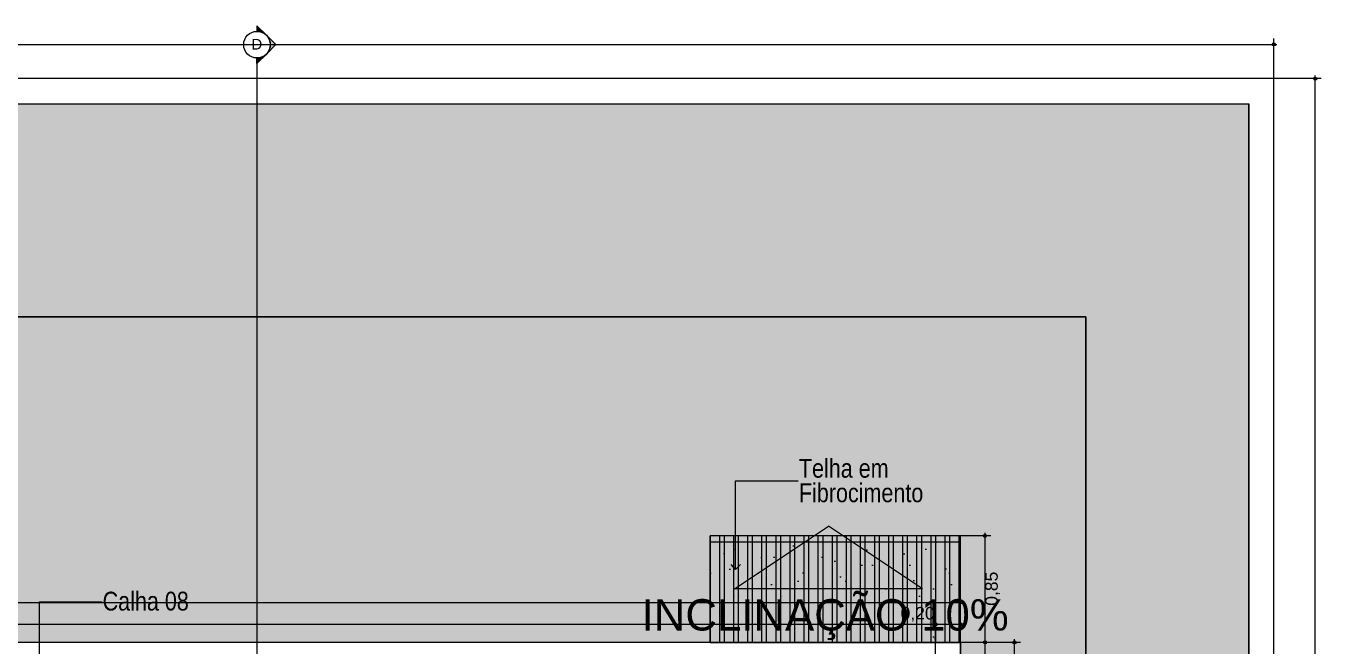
# Model space of a CAD drawing. Header units: metres. Extents: x -77 to -16.6, y -68.5 to -27.7.
# Drawn here: x -51.48 to -41.14, y -32.63 to -27.68 of the extents above; entities that cross this region are included whole.
import ezdxf

# ---------------------------------------------------------------- set-up
doc = ezdxf.new("R2010")
doc.units = ezdxf.units.M
doc.header["$MEASUREMENT"] = 0
doc.linetypes.add('Dot & Dashed', pattern=[0.012, 0.01, -0.001, 0, -0.001])
doc.linetypes.add('Wipeout_Contour', pattern=[1, 0, -1])
for name, color, linetype, lineweight in [('01_PLANTA COBERTURA_5_0_Caneta_No__7', 7, 'Continuous', 13), ('01_PLANTA COBERTURA_5_COBERTURA-LINHAS.EXEC_Caneta_No__241', 7, 'Continuous', 13), ('01_PLANTA COBERTURA_5_ESTRUTURA-COB.EST_Caneta_No__15', 9, 'Continuous', 0), ('01_PLANTA COBERTURA_5_ESTRUTURA-COB.EST_Caneta_No__98', 7, 'Continuous', 0), ('01_PLANTA COBERTURA_5_LAJES.EST_Caneta_No__241', 7, 'Continuous', 13), ('01_PLANTA COBERTURA_5_LAJES.EST_Caneta_No__98', 7, 'Continuous', 0), ('01_PLANTA COBERTURA_5_LAJES.EST_Caneta_No__99', 7, 'Continuous', 20), ('01_PLANTA COBERTURA_5_PAREDE CONSTRUIR_Caneta_No__241', 7, 'Continuous', 13), ('01_PLANTA COBERTURA_5_TERRENO.ARQ_Caneta_No__241', 7, 'Continuous', 13)]:
    doc.layers.add(name, color=color, linetype=linetype, lineweight=lineweight)
for name, color, linetype, lineweight, true_color in [('01_PLANTA COBERTURA_5_COTAS IMPLANTAÇÃO.EXEC_Caneta_No__25', 7, 'Continuous', 13, 0x982312), ('01_PLANTA COBERTURA_5_ESTRUTURA-COB.EST_Caneta_No__13', 7, 'Continuous', 0, 0xaaaaaa), ('01_PLANTA COBERTURA_5_ESTRUTURA-COB.EST_Caneta_No__9', 7, 'Continuous', 5, 0x020202), ('01_PLANTA COBERTURA_5_LAJES.EST_Caneta_No__18', 7, 'Continuous', 0, 0xdfdfdf)]:
    doc.layers.add(name, color=color, linetype=linetype, lineweight=lineweight, true_color=true_color)
for name, color, linetype in [('01_PLANTA COBERTURA_5_LAJES.EST', 7, 'Continuous'), ('01_PLANTA COBERTURA_5_PAREDE CONSTRUIR', 7, 'Continuous'), ('01_PLANTA COBERTURA_5_TERRENO.ARQ', 7, 'Continuous')]:
    doc.layers.add(name, color=color, linetype=linetype)
doc.styles.add('GENERATED_STYLE_1', font='arial.ttf')
doc.styles.add('GENERATED_STYLE_2', font='ARIALN.TTF')
pattern_1 = [(45, (0, 0.6), (-0.1909188, 0.1909188), [0, -0.18, 0, -0.27]), (110, (0.6, 0.6), (0.253717, 0.09234544), [0, -0.132, 0, -0.228])]

msp = doc.modelspace()

# ---------------------------------------------------------------- hatches: boundary and pattern name
at = {"layer": '01_PLANTA COBERTURA_5_COTAS IMPLANTAÇÃO.EXEC_Caneta_No__25', "linetype": 'Continuous', "lineweight": 13, "true_color": 0x982312}
for points in [[(-41.527, -27.829), (-41.526, -27.834), (-41.523, -27.838), (-41.519, -27.84), (-41.514, -27.841), (-41.509, -27.84), (-41.505, -27.838), (-41.502, -27.834), (-41.502, -27.829), (-41.502, -27.824), (-41.505, -27.82), (-41.509, -27.817), (-41.514, -27.816), (-41.519, -27.817), (-41.523, -27.82), (-41.526, -27.824)], [(-41.196, -28.102), (-41.195, -28.106), (-41.192, -28.11), (-41.188, -28.113), (-41.183, -28.114), (-41.179, -28.113), (-41.174, -28.11), (-41.172, -28.106), (-41.171, -28.102), (-41.172, -28.097), (-41.174, -28.093), (-41.179, -28.09), (-41.183, -28.089), (-41.188, -28.09), (-41.192, -28.093), (-41.195, -28.097)], [(-43.831, -31.75), (-43.83, -31.755), (-43.828, -31.759), (-43.824, -31.762), (-43.819, -31.763), (-43.814, -31.762), (-43.81, -31.759), (-43.807, -31.755), (-43.806, -31.75), (-43.807, -31.745), (-43.81, -31.741), (-43.814, -31.739), (-43.819, -31.738), (-43.824, -31.739), (-43.828, -31.741), (-43.83, -31.745)], [(-44.027, -32.281), (-44.026, -32.286), (-44.023, -32.29), (-44.019, -32.293), (-44.014, -32.294), (-44.009, -32.293), (-44.005, -32.29), (-44.002, -32.286), (-44.002, -32.281), (-44.002, -32.276), (-44.005, -32.272), (-44.009, -32.27), (-44.014, -32.269), (-44.019, -32.27), (-44.023, -32.272), (-44.026, -32.276)], [(-44.227, -32.456), (-44.226, -32.461), (-44.223, -32.465), (-44.219, -32.467), (-44.214, -32.468), (-44.209, -32.467), (-44.205, -32.465), (-44.202, -32.461), (-44.202, -32.456), (-44.202, -32.451), (-44.205, -32.447), (-44.209, -32.444), (-44.214, -32.443), (-44.219, -32.444), (-44.223, -32.447), (-44.226, -32.451)], [(-44.027, -32.456), (-44.026, -32.461), (-44.023, -32.465), (-44.019, -32.467), (-44.014, -32.468), (-44.009, -32.467), (-44.005, -32.465), (-44.002, -32.461), (-44.002, -32.456), (-44.002, -32.451), (-44.005, -32.447), (-44.009, -32.444), (-44.014, -32.443), (-44.019, -32.444), (-44.023, -32.447), (-44.026, -32.451)], [(-43.831, -32.6), (-43.83, -32.604), (-43.828, -32.609), (-43.824, -32.611), (-43.819, -32.612), (-43.814, -32.611), (-43.81, -32.609), (-43.807, -32.604), (-43.806, -32.6), (-43.807, -32.595), (-43.81, -32.591), (-43.814, -32.588), (-43.819, -32.587), (-43.824, -32.588), (-43.828, -32.591), (-43.83, -32.595)], [(-43.596, -32.6), (-43.596, -32.604), (-43.593, -32.609), (-43.589, -32.611), (-43.584, -32.612), (-43.579, -32.611), (-43.575, -32.609), (-43.572, -32.604), (-43.571, -32.6), (-43.572, -32.595), (-43.575, -32.591), (-43.579, -32.588), (-43.584, -32.587), (-43.589, -32.588), (-43.593, -32.591), (-43.596, -32.595)]]:
    msp.add_hatch(color=24, dxfattribs=at).paths.add_polyline_path(points)
at = {"layer": '01_PLANTA COBERTURA_5_ESTRUTURA-COB.EST_Caneta_No__15', "linetype": 'Continuous', "lineweight": 0}
msp.add_hatch(color=9, dxfattribs=at).paths.add_polyline_path([(-44.319, -32.174), (-45.069, -31.674), (-45.819, -32.174)])
at = {"layer": '01_PLANTA COBERTURA_5_LAJES.EST', "linetype": 'Continuous', "lineweight": 0, "true_color": 0x000000}
for points in [[(-49.631, -27.681), (-49.631, -27.725, -0.198912), (-49.556, -27.756)], [(-49.556, -27.756, -0.414214), (-49.556, -27.906), (-49.481, -27.831)], [(-49.631, -27.981), (-49.556, -27.906, -0.198912), (-49.631, -27.938)]]:
    msp.add_hatch(color=18, dxfattribs=at).paths.add_polyline_path(points)
at = {"layer": '01_PLANTA COBERTURA_5_LAJES.EST_Caneta_No__18', "linetype": 'Continuous', "lineweight": 0, "true_color": 0xdfdfdf}
h = msp.add_hatch(dxfattribs=at)
h.set_pattern_fill('Piso_Externo__0005', color=254, style=0, pattern_type=2)
h.set_pattern_definition(pattern_1)
h.paths.add_polyline_path([(-76.514, -65.102), (-73.814, -65.102, -0.414214), (-75.814, -67.102), (-66.814, -67.102, -0.414214), (-68.814, -65.102), (-68.814, -62.301), (-68.814, -45.4, -0.414214), (-66.514, -43.1), (-65.914, -43.1), (-65.914, -42.3), (-66.514, -42.3), (-66.514, -38.204), (-65.114, -38.204), (-65.114, -36.704), (-66.514, -36.704), (-66.514, -32.6), (-65.114, -32.6), (-56.714, -32.6), (-53.814, -32.6), (-44.014, -32.6), (-44.014, -42.3), (-53.814, -42.3), (-53.814, -47.1), (-44.014, -47.1), (-44.014, -50.852), (-45.614, -50.852), (-45.614, -52.351), (-44.014, -52.351), (-44.014, -60.301), (-48.916, -60.301), (-48.916, -61.101), (-44.361, -61.101), (-44.361, -67.102), (-44.014, -67.102), (-41.514, -67.102), (-41.514, -28.102), (-41.714, -28.102), (-41.714, -60.301), (-43.014, -60.301), (-43.014, -30.002), (-66.514, -30.002), (-66.514, -28.102), (-76.514, -28.102)])
h.paths.add_polyline_path([(-73.814, -45.102), (-76.314, -45.102), (-76.314, -43.089), (-75.798, -43.091, -0.414214), (-73.814, -45.088)], flags=0)
h.paths.add_polyline_path([(-73.814, -45.585, -0.009328), (-73.814, -45.66)], flags=0)
h.paths.add_polyline_path([(-52.814, -46.3), (-52.814, -43.1), (-44.014, -43.1), (-44.014, -46.3)], flags=0)
h.paths.add_polyline_path([(-67.714, -34.1), (-76.314, -34.1), (-76.314, -32.6), (-67.714, -32.6)], flags=0)
h = msp.add_hatch(dxfattribs=at)
h.set_pattern_fill('Piso_Externo__0005', color=254, style=0, pattern_type=2)
h.set_pattern_definition(pattern_1)
h.paths.add_polyline_path([(-46.014, -32.6), (-44.014, -32.6), (-44.014, -31.8), (-46.014, -31.8)])
at = {"layer": '01_PLANTA COBERTURA_5_TERRENO.ARQ', "linetype": 'Continuous', "lineweight": 0, "true_color": 0xc5d9be}
msp.add_hatch(color=9, dxfattribs=at).paths.add_polyline_path([(-66.514, -28.302), (-66.514, -30.002), (-43.014, -30.002), (-43.014, -56.601), (-41.714, -56.601), (-41.714, -28.302), (-43.014, -28.302)])

# ---------------------------------------------------------------- linework, layer by layer
at = {"layer": '01_PLANTA COBERTURA_5_COBERTURA-LINHAS.EXEC_Caneta_No__241', "color": 7, "linetype": 'Continuous', "lineweight": 13, "ltscale": 1000}
for p, q in [((-45.81, -32.018), (-45.81, -31.311)), ((-45.81, -31.311), (-45.31, -31.311)), ((-45.81, -32.018), (-45.847, -31.98)), ((-45.81, -32.018), (-45.772, -31.98)), ((-51.368, -32.277), (-50.868, -32.277))]:
    msp.add_line(p, q, dxfattribs=at)
at = {"layer": '01_PLANTA COBERTURA_5_COTAS IMPLANTAÇÃO.EXEC_Caneta_No__25', "color": 24, "linetype": 'Continuous', "lineweight": 13, "ltscale": 1000, "true_color": 0x982312}
for p, q in [((-41.514, -27.816), (-41.514, -27.782)), ((-76.501, -27.829), (-41.527, -27.829)), ((-41.502, -27.829), (-41.489, -27.829)), ((-41.183, -28.089), (-41.183, -28.077)), ((-41.183, -67.089), (-41.183, -28.114)), ((-41.136, -28.102), (-41.171, -28.102)), ((-43.819, -31.738), (-43.819, -31.725)), ((-43.831, -31.75), (-45.272, -31.75)), ((-43.819, -32.587), (-43.819, -31.763)), ((-43.772, -31.75), (-43.806, -31.75)), ((-44.014, -32.269), (-44.014, -32.234)), ((-66.502, -32.281), (-44.027, -32.281)), ((-44.002, -32.281), (-43.989, -32.281)), ((-66.302, -32.456), (-44.227, -32.456)), ((-44.214, -32.443), (-44.214, -32.409)), ((-44.202, -32.456), (-44.027, -32.456)), ((-44.014, -32.443), (-44.014, -32.409)), ((-44.002, -32.456), (-43.989, -32.456)), ((-43.819, -32.787), (-43.819, -32.612)), ((-43.772, -32.6), (-43.806, -32.6)), ((-43.584, -32.587), (-43.584, -32.575)), ((-43.584, -42.288), (-43.584, -32.612)), ((-43.537, -32.6), (-43.571, -32.6))]:
    msp.add_line(p, q, dxfattribs=at)
for centre in [(-41.514, -27.829), (-41.183, -28.102), (-43.819, -31.75), (-44.014, -32.281), (-44.214, -32.456), (-44.014, -32.456), (-43.819, -32.6), (-43.584, -32.6)]:
    msp.add_circle(centre, 0.0125, dxfattribs=at)
at = {"layer": '01_PLANTA COBERTURA_5_ESTRUTURA-COB.EST_Caneta_No__98', "color": 7, "linetype": 'Continuous', "lineweight": 0, "ltscale": 1000}
for p, q in [((-45.819, -32.174), (-45.069, -31.674)), ((-44.319, -32.174), (-45.069, -31.674)), ((-44.319, -32.174), (-45.819, -32.174))]:
    msp.add_line(p, q, dxfattribs=at)
at = {"layer": '01_PLANTA COBERTURA_5_LAJES.EST_Caneta_No__241', "color": 7, "linetype": 'Continuous', "lineweight": 13, "ltscale": 1000, "flags": 128}
for points in [[(-43.014, -60.301), (-43.014, -30.002), (-66.514, -30.002), (-66.514, -28.102), (-76.514, -28.102), (-76.514, -65.102)], [(-41.514, -67.102), (-41.514, -28.102), (-41.714, -28.102), (-41.714, -60.301)], [(-65.914, -43.1), (-65.914, -42.3), (-66.514, -42.3), (-66.514, -38.204), (-65.114, -38.204), (-65.114, -36.704), (-66.514, -36.704), (-66.514, -32.6), (-65.114, -32.6), (-56.714, -32.6), (-53.814, -32.6), (-44.014, -32.6), (-44.014, -42.3), (-53.814, -42.3), (-53.814, -47.1)]]:
    msp.add_lwpolyline(points, dxfattribs=at)
msp.add_lwpolyline([(-46.014, -32.6), (-44.014, -32.6), (-44.014, -31.8), (-46.014, -31.8)], close=True, dxfattribs=at)
at = {"layer": '01_PLANTA COBERTURA_5_LAJES.EST_Caneta_No__98', "color": 7, "linetype": 'Continuous', "lineweight": 0, "ltscale": 1000, "flags": 128}
for points in [[(-49.631, -27.681), (-49.631, -27.725, -0.198912), (-49.556, -27.756)], [(-49.556, -27.756, -0.414214), (-49.556, -27.906), (-49.481, -27.831)], [(-49.631, -27.981), (-49.631, -27.938, 0.198912), (-49.556, -27.906)]]:
    msp.add_lwpolyline(points, format="xyb", close=True, dxfattribs=at)
at = {"layer": '01_PLANTA COBERTURA_5_LAJES.EST_Caneta_No__98', "color": 7, "linetype": 'Continuous', "lineweight": 0, "ltscale": 1000}
msp.add_circle((-49.631, -27.831), 0.106, dxfattribs=at)
at = {"layer": '01_PLANTA COBERTURA_5_TERRENO.ARQ_Caneta_No__241', "color": 7, "linetype": 'Continuous', "lineweight": 13, "ltscale": 1000, "flags": 128}
msp.add_lwpolyline([(-66.514, -28.302), (-66.514, -30.002), (-43.014, -30.002), (-43.014, -56.601), (-41.714, -56.601), (-41.714, -28.302), (-43.014, -28.302)], close=True, dxfattribs=at)

# ---------------------------------------------------------------- texts
at = {"layer": '01_PLANTA COBERTURA_5_0_Caneta_No__7', "color": 7, "linetype": 'Continuous', "lineweight": 13, "insert": (-49.589, -27.87), "char_height": 0.085, "attachment_point": 9, "style": 'GENERATED_STYLE_1'}
msp.add_mtext('\\A1;{\\pqr;\\pt0;\\fArial|b0|i0|c0|p0;\\W1.000000;D}', dxfattribs=at)
at = {"layer": '01_PLANTA COBERTURA_5_COBERTURA-LINHAS.EXEC_Caneta_No__241', "color": 7, "linetype": 'Continuous', "lineweight": 13, "insert": (-45.305, -31.136), "char_height": 0.15, "width": 1.6, "attachment_point": 1, "line_spacing_factor": 0.782313, "style": 'GENERATED_STYLE_2'}
msp.add_mtext('\\A1;{\\pql;\\pt0,241;\\fArial Narrow|b0|i0|c0|p0;\\W1.000000;Telha em Fibrocimento\\fArial Narrow|b0|i0|c0|p0;\\W1.000000;\\A1{\\H.66x;\\S^  ;}\\fArial Narrow|b0|i0|c0|p0;\\W1.000000;\\fArial Narrow|b0|i0|c0|p0;\\W1.000000;\\A1{\\H.66x;\\S^  ;}\\fArial Narrow|b0|i0|c0|p0;\\W1.000000;\\fArial Narrow|b0|i0|c0|p0;\\W1.000000;\\fArial Narrow|b0|i0|c0|p0;\\W1.000000;\\fArial Narrow|b0|i0|c0|p0;\\W1.000000;\\fArial Narrow|b0|i0|c0|p0;\\W1.000000;\\fArial Narrow|b0|i0|c0|p0;\\W1.000000;\\fArial Narrow|b0|i0|c0|p0;\\W1.000000;\\A1{\\H.66x;\\S^  ;}\\fArial Narrow|b0|i0|c0|p0;\\W1.000000;\\fArial Narrow|b0|i0|c0|p0;\\W1.000000;\\A1{\\H.66x;\\S^  ;}\\fArial Narrow|b0|i0|c0|p0;\\W1.000000;\\fArial Narrow|b0|i0|c0|p0;\\W1.000000;\\fArial Narrow|b0|i0|c0|p0;\\W1.000000;\\fArial Narrow|b0|i0|c0|p0;\\W1.000000;\\fArial Narrow|b0|i0|c0|p0;\\W1.000000;\\fArial Narrow|b0|i0|c0|p0;\\W1.000000;\\fArial Narrow|b0|i0|c0|p0;\\W1.000000;\\A1{\\H.66x;\\S^  ;}\\fArial Narrow|b0|i0|c0|p0;\\W1.000000;\\fArial Narrow|b0|i0|c0|p0;\\W1.000000;\\A1{\\H.66x;\\S^  ;}\\fArial Narrow|b0|i0|c0|p0;\\W1.000000;\\fArial Narrow|b0|i0|c0|p0;\\W1.000000;\\fArial Narrow|b0|i0|c0|p0;\\W1.000000;\\fArial Narrow|b0|i0|c0|p0;\\W1.000000;\\fArial Narrow|b0|i0|c0|p0;\\W1.000000;\\fArial Narrow|b0|i0|c0|p0;\\W1.000000;\\fArial Narrow|b0|i0|c0|p0;\\W1.000000;\\A1{\\H.66x;\\S^  ;}\\fArial Narrow|b0|i0|c0|p0;\\W1.000000;\\fArial Narrow|b0|i0|c0|p0;\\W1.000000;\\A1{\\H.66x;\\S^  ;}\\fArial Narrow|b0|i0|c0|p0;\\W1.000000;\\fArial Narrow|b0|i0|c0|p0;\\W1.000000;\\fArial Narrow|b0|i0|c0|p0;\\W1.000000;\\fArial Narrow|b0|i0|c0|p0;\\W1.000000;\\fArial Narrow|b0|i0|c0|p0;\\W1.000000;\\fArial Narrow|b0|i0|c0|p0;\\W1.000000;\\fArial Narrow|b0|i0|c0|p0;\\W1.000000;\\A1{\\H.66x;\\S^  ;}\\fArial Narrow|b0|i0|c0|p0;\\W1.000000;\\fArial Narrow|b0|i0|c0|p0;\\W1.000000;\\A1{\\H.66x;\\S^  ;}\\fArial Narrow|b0|i0|c0|p0;\\W1.000000;\\fArial Narrow|b0|i0|c0|p0;\\W1.000000;\\fArial Narrow|b0|i0|c0|p0;\\W1.000000;\\fArial Narrow|b0|i0|c0|p0;\\W1.000000;\\fArial Narrow|b0|i0|c0|p0;\\W1.000000;\\fArial Narrow|b0|i0|c0|p0;\\W1.000000;\\fArial Narrow|b0|i0|c0|p0;\\W1.000000;\\A1{\\H.66x;\\S^  ;}\\fArial Narrow|b0|i0|c0|p0;\\W1.000000;}', dxfattribs=at)
at = {"layer": '01_PLANTA COBERTURA_5_COBERTURA-LINHAS.EXEC_Caneta_No__241', "color": 7, "linetype": 'Continuous', "lineweight": 13, "insert": (-50.863, -32.196), "char_height": 0.15, "attachment_point": 1, "style": 'GENERATED_STYLE_2'}
msp.add_mtext('\\A1;{\\pql;\\pt0,241;\\fArial Narrow|b0|i0|c0|p0;\\W1.000000;Calha 08\\fArial Narrow|b0|i0|c0|p0;\\W1.000000;\\A1{\\H.66x;\\S^  ;}\\fArial Narrow|b0|i0|c0|p0;\\W1.000000;\\fArial Narrow|b0|i0|c0|p0;\\W1.000000;\\A1{\\H.66x;\\S^  ;}\\fArial Narrow|b0|i0|c0|p0;\\W1.000000;\\fArial Narrow|b0|i0|c0|p0;\\W1.000000;\\fArial Narrow|b0|i0|c0|p0;\\W1.000000;\\fArial Narrow|b0|i0|c0|p0;\\W1.000000;\\fArial Narrow|b0|i0|c0|p0;\\W1.000000;\\fArial Narrow|b0|i0|c0|p0;\\W1.000000;\\fArial Narrow|b0|i0|c0|p0;\\W1.000000;\\A1{\\H.66x;\\S^  ;}\\fArial Narrow|b0|i0|c0|p0;\\W1.000000;\\fArial Narrow|b0|i0|c0|p0;\\W1.000000;\\A1{\\H.66x;\\S^  ;}\\fArial Narrow|b0|i0|c0|p0;\\W1.000000;\\fArial Narrow|b0|i0|c0|p0;\\W1.000000;\\fArial Narrow|b0|i0|c0|p0;\\W1.000000;\\fArial Narrow|b0|i0|c0|p0;\\W1.000000;\\fArial Narrow|b0|i0|c0|p0;\\W1.000000;\\fArial Narrow|b0|i0|c0|p0;\\W1.000000;\\fArial Narrow|b0|i0|c0|p0;\\W1.000000;\\A1{\\H.66x;\\S^  ;}\\fArial Narrow|b0|i0|c0|p0;\\W1.000000;\\fArial Narrow|b0|i0|c0|p0;\\W1.000000;\\A1{\\H.66x;\\S^  ;}\\fArial Narrow|b0|i0|c0|p0;\\W1.000000;\\fArial Narrow|b0|i0|c0|p0;\\W1.000000;\\fArial Narrow|b0|i0|c0|p0;\\W1.000000;\\fArial Narrow|b0|i0|c0|p0;\\W1.000000;\\fArial Narrow|b0|i0|c0|p0;\\W1.000000;\\fArial Narrow|b0|i0|c0|p0;\\W1.000000;\\fArial Narrow|b0|i0|c0|p0;\\W1.000000;\\A1{\\H.66x;\\S^  ;}\\fArial Narrow|b0|i0|c0|p0;\\W1.000000;\\fArial Narrow|b0|i0|c0|p0;\\W1.000000;\\A1{\\H.66x;\\S^  ;}\\fArial Narrow|b0|i0|c0|p0;\\W1.000000;\\fArial Narrow|b0|i0|c0|p0;\\W1.000000;\\fArial Narrow|b0|i0|c0|p0;\\W1.000000;\\fArial Narrow|b0|i0|c0|p0;\\W1.000000;\\fArial Narrow|b0|i0|c0|p0;\\W1.000000;\\fArial Narrow|b0|i0|c0|p0;\\W1.000000;\\fArial Narrow|b0|i0|c0|p0;\\W1.000000;\\A1{\\H.66x;\\S^  ;}\\fArial Narrow|b0|i0|c0|p0;\\W1.000000;\\fArial Narrow|b0|i0|c0|p0;\\W1.000000;\\A1{\\H.66x;\\S^  ;}\\fArial Narrow|b0|i0|c0|p0;\\W1.000000;\\fArial Narrow|b0|i0|c0|p0;\\W1.000000;\\fArial Narrow|b0|i0|c0|p0;\\W1.000000;\\fArial Narrow|b0|i0|c0|p0;\\W1.000000;\\fArial Narrow|b0|i0|c0|p0;\\W1.000000;\\fArial Narrow|b0|i0|c0|p0;\\W1.000000;\\fArial Narrow|b0|i0|c0|p0;\\W1.000000;\\A1{\\H.66x;\\S^  ;}\\fArial Narrow|b0|i0|c0|p0;\\W1.000000;}', dxfattribs=at)
at = {"layer": '01_PLANTA COBERTURA_5_COTAS IMPLANTAÇÃO.EXEC_Caneta_No__25', "color": 24, "linetype": 'Continuous', "lineweight": 13, "true_color": 0x982312, "insert": (-43.699, -32.308), "char_height": 0.1, "width": 0.26692, "attachment_point": 7, "rotation": 90, "style": 'GENERATED_STYLE_1'}
msp.add_mtext('\\A1;{\\pql;\\fArial|b0|i0|c0|p0;\\W1.000000;0,85}', dxfattribs=at)
at = {"layer": '01_PLANTA COBERTURA_5_COTAS IMPLANTAÇÃO.EXEC_Caneta_No__25', "color": 24, "linetype": 'Continuous', "lineweight": 13, "true_color": 0x982312, "insert": (-44.493, -32.436), "char_height": 0.1, "width": 0.26692, "attachment_point": 7, "style": 'GENERATED_STYLE_1'}
msp.add_mtext('\\A1;{\\pql;\\fArial|b0|i0|c0|p0;\\W1.000000;0,20}', dxfattribs=at)

# ---------------------------------------------------------------- next in the draw order: wipeouts: each hides what was drawn before it
at = {"color": 254, "linetype": 'Wipeout_Contour', "lineweight": 0, "ltscale": 149.774498}
msp.add_wipeout([(-41.544, -28.102), (-41.544, -28.132), (-41.514, -28.102)], dxfattribs=at).dxf.layer = '01_PLANTA COBERTURA_5_PAREDE CONSTRUIR'
at = {"color": 254, "linetype": 'Wipeout_Contour', "lineweight": 0, "ltscale": 150.482612}
msp.add_wipeout([(-41.714, -28.272), (-41.714, -28.302), (-41.684, -28.272)], dxfattribs=at).dxf.layer = '01_PLANTA COBERTURA_5_PAREDE CONSTRUIR'
at = {"color": 254, "linetype": 'Wipeout_Contour', "lineweight": 0, "ltscale": 165.084033}
msp.add_wipeout([(-44.044, -32.63), (-44.014, -32.63), (-44.014, -32.6)], dxfattribs=at).dxf.layer = '01_PLANTA COBERTURA_5_PAREDE CONSTRUIR'

# ---------------------------------------------------------------- next in the draw order: wipeouts: each hides what was drawn before it
at = {"color": 254, "linetype": 'Wipeout_Contour', "lineweight": 0, "ltscale": 150.142083}
msp.add_wipeout([(-41.684, -28.132), (-41.684, -28.272), (-41.544, -28.132)], dxfattribs=at).dxf.layer = '01_PLANTA COBERTURA_5_PAREDE CONSTRUIR'
at = {"color": 254, "linetype": 'Wipeout_Contour', "lineweight": 0, "ltscale": 163.691494}
msp.add_wipeout([(-44.044, -32.63), (-44.014, -32.6), (-44.044, -32.6)], dxfattribs=at).dxf.layer = '01_PLANTA COBERTURA_5_PAREDE CONSTRUIR'

# ---------------------------------------------------------------- next in the draw order: wipeouts: each hides what was drawn before it
at = {"color": 254, "linetype": 'Wipeout_Contour', "lineweight": 0, "ltscale": 257.852936}
msp.add_wipeout([(-41.544, -28.132), (-41.544, -67.102), (-41.514, -67.102), (-41.514, -28.132)], dxfattribs=at).dxf.layer = '01_PLANTA COBERTURA_5_PAREDE CONSTRUIR'
at = {"color": 254, "linetype": 'Wipeout_Contour', "lineweight": 0, "ltscale": 241.171527}
msp.add_wipeout([(-41.714, -28.302), (-41.714, -56.601), (-41.684, -56.601), (-41.684, -28.302)], dxfattribs=at).dxf.layer = '01_PLANTA COBERTURA_5_PAREDE CONSTRUIR'
at = {"color": 254, "linetype": 'Wipeout_Contour', "lineweight": 0, "ltscale": 257.569158}
msp.add_wipeout([(-66.484, -32.63), (-44.044, -32.63), (-44.044, -32.6), (-66.484, -32.6)], dxfattribs=at).dxf.layer = '01_PLANTA COBERTURA_5_PAREDE CONSTRUIR'

# ---------------------------------------------------------------- next in the draw order: hatches: boundary and pattern name
at = {"layer": '01_PLANTA COBERTURA_5_ESTRUTURA-COB.EST_Caneta_No__13', "linetype": 'Continuous', "lineweight": 0, "true_color": 0xaaaaaa}
h = msp.add_hatch(dxfattribs=at)
h.set_pattern_fill('Telha_cobertura_02_0005', color=253, style=0, pattern_type=2)
h.set_pattern_definition([(90, (0, 0), (-0.1125, 0), []), (90, (-0.0375, 2e-18), (-0.1125, 0), [])])
h.paths.add_polyline_path([(-44.014, -32.6), (-44.014, -31.75), (-46.014, -31.75), (-46.014, -32.6)])

# ---------------------------------------------------------------- next in the draw order: linework, layer by layer
at = {"layer": '01_PLANTA COBERTURA_5_COBERTURA-LINHAS.EXEC_Caneta_No__241', "color": 7, "linetype": 'Continuous', "lineweight": 13, "ltscale": 1000}
msp.add_line((-51.368, -32.984), (-51.368, -32.277), dxfattribs=at)
at = {"layer": '01_PLANTA COBERTURA_5_COTAS IMPLANTAÇÃO.EXEC_Caneta_No__25', "color": 24, "linetype": 'Continuous', "lineweight": 13, "ltscale": 1000, "true_color": 0x982312}
for p, q in [((-44.014, -33.734), (-44.014, -32.294)), ((-44.214, -33.909), (-44.214, -32.468)), ((-44.014, -33.909), (-44.014, -32.468)), ((-43.831, -32.6), (-45.272, -32.6)), ((-43.596, -32.6), (-44.487, -32.6))]:
    msp.add_line(p, q, dxfattribs=at)
at = {"layer": '01_PLANTA COBERTURA_5_ESTRUTURA-COB.EST_Caneta_No__9', "color": 18, "linetype": 'Continuous', "lineweight": 5, "ltscale": 1000, "true_color": 0x020202, "flags": 128}
msp.add_lwpolyline([(-44.014, -32.6), (-44.014, -31.75), (-46.014, -31.75), (-46.014, -32.6)], close=True, dxfattribs=at)
at = {"layer": '01_PLANTA COBERTURA_5_PAREDE CONSTRUIR_Caneta_No__241', "color": 7, "linetype": 'Continuous', "lineweight": 13, "ltscale": 1000, "flags": 128}
for points in [[(-44.014, -32.6), (-66.484, -32.6)], [(-44.014, -32.6), (-44.014, -32.63)]]:
    msp.add_lwpolyline(points, dxfattribs=at)

# ---------------------------------------------------------------- next in the draw order: texts
at = {"layer": '01_PLANTA COBERTURA_5_ESTRUTURA-COB.EST_Caneta_No__98', "color": 7, "linetype": 'Continuous', "lineweight": 0, "insert": (-43.63, -32.419), "char_height": 0.25, "attachment_point": 6, "style": 'GENERATED_STYLE_1'}
msp.add_mtext('\\A1;{\\pqr;\\fArial|b0|i0|c0|p0;\\W1.000000;INCLINAÇÃO 10%}', dxfattribs=at)

# ---------------------------------------------------------------- next in the draw order: wipeouts: each hides what was drawn before it
at = {"color": 254, "linetype": 'Wipeout_Contour', "lineweight": 0, "ltscale": 151.155171}
msp.add_wipeout([(-41.544, -28.132), (-41.514, -28.132), (-41.514, -28.102)], dxfattribs=at).dxf.layer = '01_PLANTA COBERTURA_5_PAREDE CONSTRUIR'
at = {"color": 254, "linetype": 'Wipeout_Contour', "lineweight": 0, "ltscale": 151.863564}
msp.add_wipeout([(-41.714, -28.302), (-41.684, -28.302), (-41.684, -28.272)], dxfattribs=at).dxf.layer = '01_PLANTA COBERTURA_5_PAREDE CONSTRUIR'

# ---------------------------------------------------------------- next in the draw order: wipeouts: each hides what was drawn before it
at = {"color": 254, "linetype": 'Wipeout_Contour', "lineweight": 0, "ltscale": 240.943221}
msp.add_wipeout([(-41.684, -28.272), (-41.684, -56.631), (-41.544, -56.631), (-41.544, -28.272)], dxfattribs=at).dxf.layer = '01_PLANTA COBERTURA_5_PAREDE CONSTRUIR'

# ---------------------------------------------------------------- next in the draw order: wipeouts: each hides what was drawn before it
at = {"color": 254, "linetype": 'Wipeout_Contour', "lineweight": 0, "ltscale": 151.493564}
msp.add_wipeout([(-41.684, -28.272), (-41.544, -28.272), (-41.544, -28.132)], dxfattribs=at).dxf.layer = '01_PLANTA COBERTURA_5_PAREDE CONSTRUIR'

# ---------------------------------------------------------------- next in the draw order: linework, layer by layer
at = {"layer": '01_PLANTA COBERTURA_5_PAREDE CONSTRUIR_Caneta_No__241', "color": 7, "linetype": 'Continuous', "lineweight": 13, "ltscale": 1000, "flags": 128}
for points in [[(-41.514, -28.102), (-41.544, -28.102)], [(-41.514, -67.102), (-41.514, -28.102)], [(-41.714, -28.302), (-41.714, -56.601)]]:
    msp.add_lwpolyline(points, dxfattribs=at)

# ---------------------------------------------------------------- next in the draw order: wipeouts: each hides what was drawn before it
at = {"color": 254, "linetype": 'Wipeout_Contour', "lineweight": 0, "ltscale": 263.097392}
msp.add_wipeout([(-76.484, -28.102), (-76.484, -28.132), (-41.544, -28.132), (-41.544, -28.102)], dxfattribs=at).dxf.layer = '01_PLANTA COBERTURA_5_PAREDE CONSTRUIR'
at = {"color": 254, "linetype": 'Wipeout_Contour', "lineweight": 0, "ltscale": 263.370101}
msp.add_wipeout([(-41.714, -28.272), (-76.314, -28.272), (-76.314, -28.302), (-41.714, -28.302)], dxfattribs=at).dxf.layer = '01_PLANTA COBERTURA_5_PAREDE CONSTRUIR'

# ---------------------------------------------------------------- next in the draw order: linework, layer by layer
at = {"layer": '01_PLANTA COBERTURA_5_COTAS IMPLANTAÇÃO.EXEC_Caneta_No__25', "color": 24, "linetype": 'Continuous', "lineweight": 13, "ltscale": 1000, "true_color": 0x982312}
msp.add_line((-41.514, -29.282), (-41.514, -27.841), dxfattribs=at)

# ---------------------------------------------------------------- next in the draw order: wipeouts: each hides what was drawn before it
at = {"color": 254, "linetype": 'Wipeout_Contour', "lineweight": 0, "ltscale": 263.221598}
msp.add_wipeout([(-76.344, -28.132), (-76.344, -28.272), (-41.684, -28.272), (-41.684, -28.132)], dxfattribs=at).dxf.layer = '01_PLANTA COBERTURA_5_PAREDE CONSTRUIR'

# ---------------------------------------------------------------- next in the draw order: linework, layer by layer
at = {"layer": '01_PLANTA COBERTURA_5_COTAS IMPLANTAÇÃO.EXEC_Caneta_No__25', "color": 24, "linetype": 'Continuous', "lineweight": 13, "ltscale": 1000, "true_color": 0x982312}
msp.add_line((-41.196, -28.102), (-42.636, -28.102), dxfattribs=at)
at = {"layer": '01_PLANTA COBERTURA_5_LAJES.EST_Caneta_No__99', "color": 7, "linetype": 'Dot & Dashed', "lineweight": 20, "ltscale": 1000}
msp.add_line((-49.631, -27.981), (-49.631, -67.657), dxfattribs=at)
at = {"layer": '01_PLANTA COBERTURA_5_PAREDE CONSTRUIR_Caneta_No__241', "color": 7, "linetype": 'Continuous', "lineweight": 13, "ltscale": 1000, "flags": 128}
for points in [[(-41.544, -28.102), (-76.514, -28.102)], [(-76.314, -28.302), (-41.714, -28.302)]]:
    msp.add_lwpolyline(points, dxfattribs=at)

doc.saveas('drawing.dxf')
